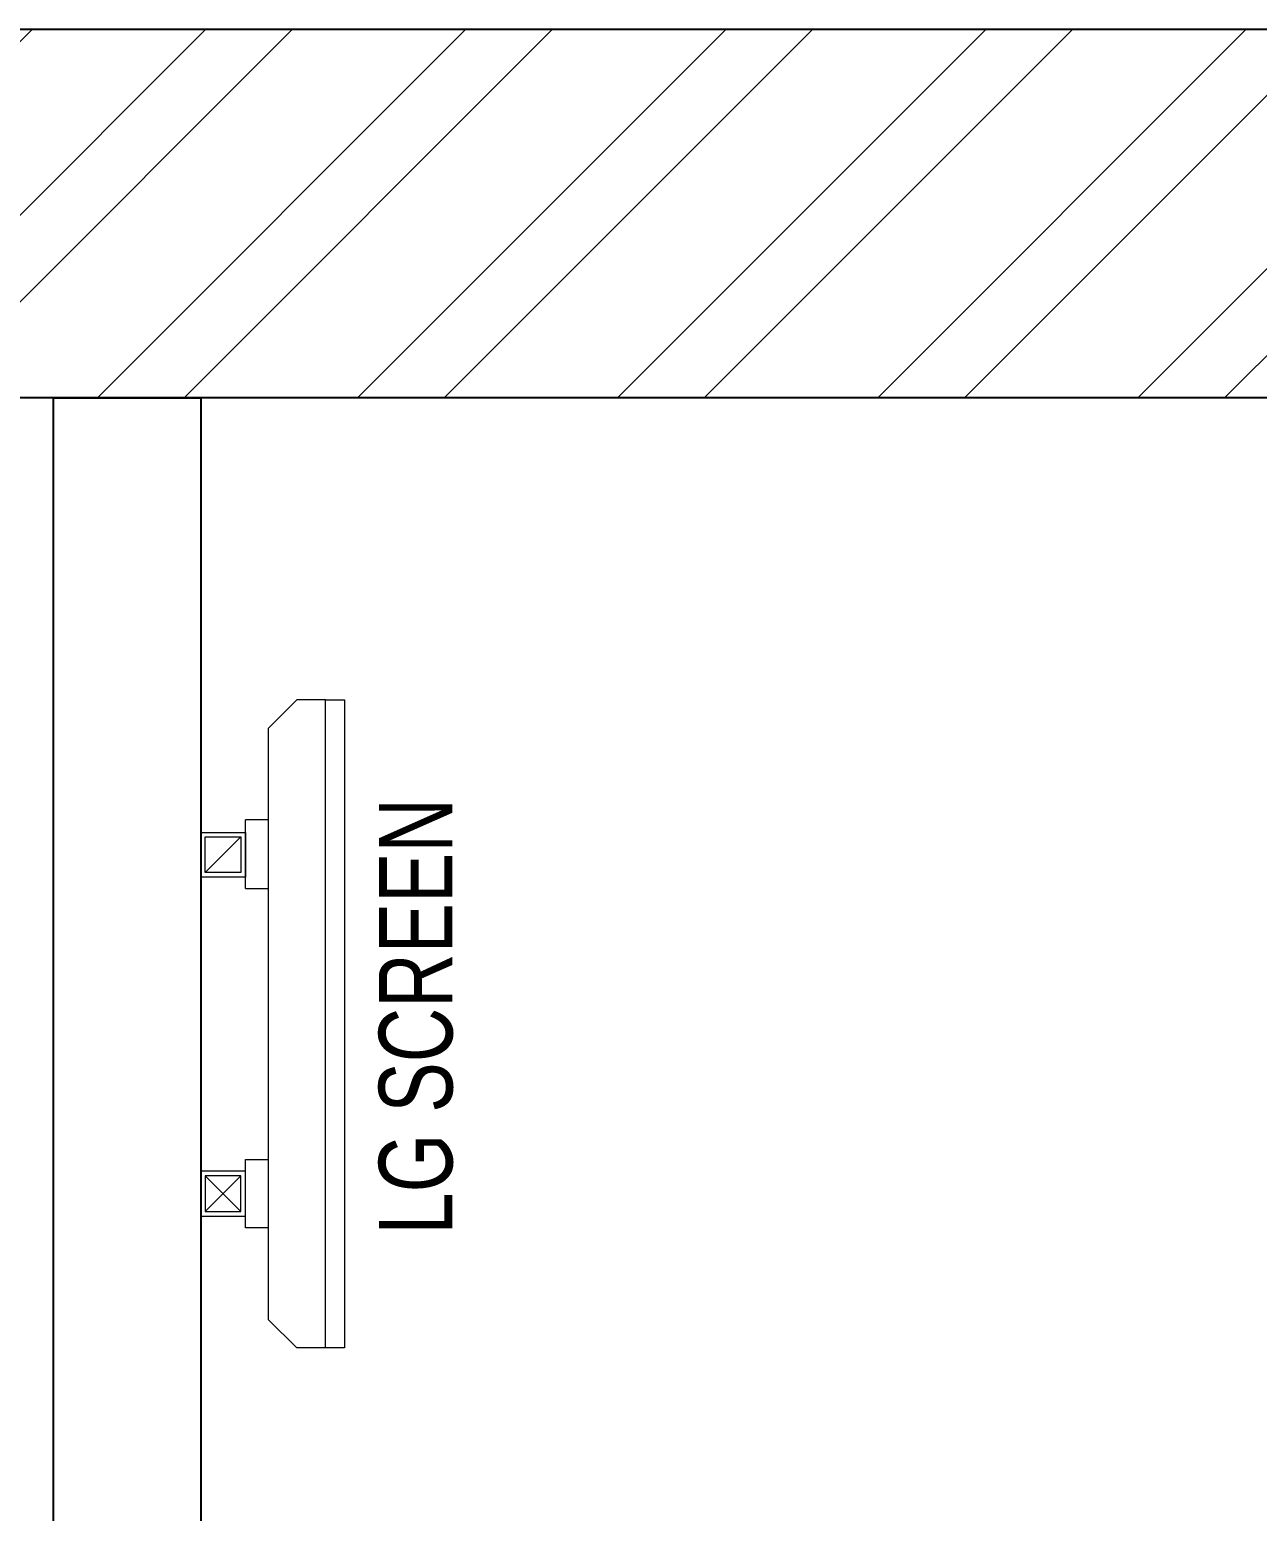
# Model space of a CAD drawing. Header units: feet. Extents: x 8814516 to 8843247, y -5932511 to -5925706.
# Drawn here: x 8837771 to 8838605, y -5926712 to -5925706 of the extents above; entities that cross this region are included whole.
import ezdxf

# ---------------------------------------------------------------- set-up
doc = ezdxf.new("R2010")
doc.units = ezdxf.units.FT
doc.header["$LTSCALE"] = 33
doc.header["$MEASUREMENT"] = 0
doc.layers.add('A-WALL', color=1, linetype='Continuous')
for name, color, linetype, lineweight in [('A-WALL HATCH', 251, 'Continuous', 0), ('Floor-Unit', 1, 'Continuous', 13), ('LENS-DIM', 252, 'Continuous', 5), ('LENS-PARTITION', 21, 'Continuous', 25), ('LK-IT', 3, 'Continuous', 18), ('TV', 92, 'Continuous', 18)]:
    doc.layers.add(name, color=color, linetype=linetype, lineweight=lineweight)
doc.styles.get("Standard").update_dxf_attribs({"font": 'GILC____.TTF'})

# ---------------------------------------------------------------- blocks, each defined once
blk = doc.blocks.new('A$C547b97a2')
at = {"layer": 'A-WALL HATCH'}
h = blk.add_hatch(dxfattribs=at)
h.set_pattern_fill('ANSI32', color=256, scale=333)
h.set_pattern_definition([(45, (-3360310.430466578, 5510283.785421858), (-88.29995930067012, 88.29995930067012), []), (45, (-3360251.563827142, 5510283.785421858), (-88.29995930067012, 88.29995930067012), [])])
h.paths.add_polyline_path([(7258.000000001863, 1.8626451e-09), (2193.000000001863, 1.8626451e-09), (2193.000000001863, -244.999999997206), (7258.000000001863, -244.999999997206)])
h.paths.add_polyline_path([(13313.00000000186, 1.8626451e-09), (7668.000000001862, 1.8626451e-09), (7668.000000001862, -244.999999997206), (13313.00000000186, -244.999999997206)])
h.paths.add_polyline_path([(19393.00000000186, 2.7939677e-09), (13713.00000000186, 2.7939677e-09), (13713.00000000186, -244.999999997206), (19393.00000000186, -244.999999997206)])
h.paths.add_polyline_path([(25043, 5.000000002793967), (19803.00000000186, 5.000000002793967), (19803.00000000186, -244.999999997206), (25043.00000000186, -244.999999997206)])
h.paths.add_polyline_path([(25603, -294.999999997206), (25373.00000000186, -294.999999997206), (25373.00000000186, -824.9999999972059), (25603, -824.9999999972059)])
h.paths.add_polyline_path([(25603.00000000186, -1224.999999997206), (25373.00000000186, -1224.999999997206), (25373.00000000186, -3004.999999997207), (24629.00000000186, -3004.999999997207), (24629.00000000186, -3154.999999997206), (25373.00000000186, -3154.999999997206), (25373.00000000186, -4669.999999997206), (23893.00000000186, -4669.999999997206), (23893.00000000186, -3004.999999997207), (23753.00000000186, -3004.999999997207), (23753.00000000186, -4674.999999997206), (19960.00000000186, -4674.999999997206), (19960.00000000186, -4904.999999997206), (23893.00000000186, -4899.999999997206), (25603.00000000186, -4899.999999997206), (25603.00000000186, -3154.999999997206)])
h.paths.add_polyline_path([(7290.000000001862, -4744.999999997206), (1800.000000001863, -4744.999999997206), (1800.000000001863, -4909.999999997206), (7290.000000001862, -4909.999999997206)])
h.paths.add_polyline_path([(13370.00000000186, -4744.999999995343), (7690.000000001862, -4744.999999996275), (7690.000000001862, -4904.999999997206), (13370.00000000186, -4904.999999997206)])
h.paths.add_polyline_path([(19540.00000000186, -4744.999999997206), (13770.00000000186, -4744.999999997206), (13770.00000000186, -4904.999999997206), (19540.00000000186, -4904.999999997206)])
at = {"layer": 'A-WALL'}
for p, q in [((25043.00000000186, 5.000000002793967), (19803.00000000186, 5.000000002793967)), ((25043.00000000186, -244.999999997206), (19803.00000000186, -244.999999997206))]:
    blk.add_line(p, q, dxfattribs=at)
blk = doc.blocks.new('CLINIC SCREEN')
at = {"layer": 'TV'}
for p, q in [((-103.1090284836336, 42.85441964946222), (-127.4114311772946, 18.55201695591665)), ((-127.4114311772946, 42.85441964946222), (-103.1090284836336, 18.55201695591665)), ((102.7052824410566, 42.85441964946222), (127.007685134602, 18.55201695591665))]:
    blk.add_line(p, q, dxfattribs=at)
at = {"layer": 'TV', "ltscale": 12}
for p, q in [((-138.5315413423604, 0), (-138.5315413423604, 15.514207008644)), ((-138.5315413423604, 15.514207008644), (-91.98892031613741, 15.514207008644)), ((-91.98892031613741, 15.514207008644), (-91.98892031613741, 0)), ((91.98892031610741, 15.514207008644), (91.98892031610741, 0)), ((91.98892031610741, 15.514207008644), (138.5315413423595, 15.514207008644)), ((138.5315413423595, 0), (138.5315413423595, 15.514207008644)), ((-220.0000000000082, -19.41163062257681), (-200.5883693773149, 0)), ((200.5883693773149, 0), (-200.5883693773149, 0)), ((219.9999999999918, -19.41163062257681), (200.5883693773149, 0)), ((-220.0000000000082, -38.82326124538668), (-220.0000000000082, -19.41163062257681)), ((219.9999999999918, -38.82326124538668), (219.9999999999918, -19.41163062257681))]:
    blk.add_line(p, q, dxfattribs=at)
at = {"layer": 'TV'}
for points in [[(-130.4492315140169, 15.51421661919448), (-100.0712281470269, 15.51421661919448), (-100.0712281470269, 45.89221998606814), (-130.4492315140169, 45.89221998606814)], [(-127.4114311772946, 18.55201695591665), (-103.1090284836336, 18.55201695591665), (-103.1090284836336, 42.85441964946222), (-127.4114311772946, 42.85441964946222)], [(130.0454854713243, 15.51421661919448), (99.66748210433435, 15.51421661919448), (99.66748210433435, 45.89221998606814), (130.0454854713243, 45.89221998606814)], [(127.007685134602, 18.55201695591665), (102.7052824410566, 18.55201695591665), (102.7052824410566, 42.85441964946222), (127.007685134602, 42.85441964946222)]]:
    blk.add_lwpolyline(points, close=True, dxfattribs=at)
at = {"layer": 'TV', "ltscale": 12}
blk.add_lwpolyline([(-220.0000000000082, -51.71278328332107), (-220.0000000000082, -38.82326124538668), (219.9999999999918, -38.82326124538668), (219.9999999999918, -51.71278328332107)], close=True, dxfattribs=at)
at = {"layer": 'Floor-Unit', "color": 0, "ltscale": 2, "insert": (5.199680584678389, -100.4085774972336), "char_height": 50, "attachment_point": 5}
blk.add_mtext_dynamic_manual_height_columns('LG SCREEN', width=466.4796511627907, gutter_width=12.5, heights=[0], dxfattribs=at)

msp = doc.modelspace()

# ---------------------------------------------------------------- linework, layer by layer
at = {"layer": 'LENS-PARTITION'}
msp.add_lwpolyline([(8837887.066520767, -5927605.977700282), (8837787.066520767, -5927605.977700282), (8837787.066520767, -5925955.977700282), (8837887.066520767, -5925955.977700282)], close=True, dxfattribs=at)

# ---------------------------------------------------------------- block references
at = {"layer": 'LENS-DIM', "color": 2}
msp.add_blockref('A$C547b97a2', (8817644.066520765, -5925710.977700284), dxfattribs=at)
at = {"layer": 'LK-IT', "rotation": 90.00000000000007}
msp.add_blockref('CLINIC SCREEN', (8837932.958740745, -5926380.977700281), dxfattribs=at)

doc.saveas('drawing.dxf')
